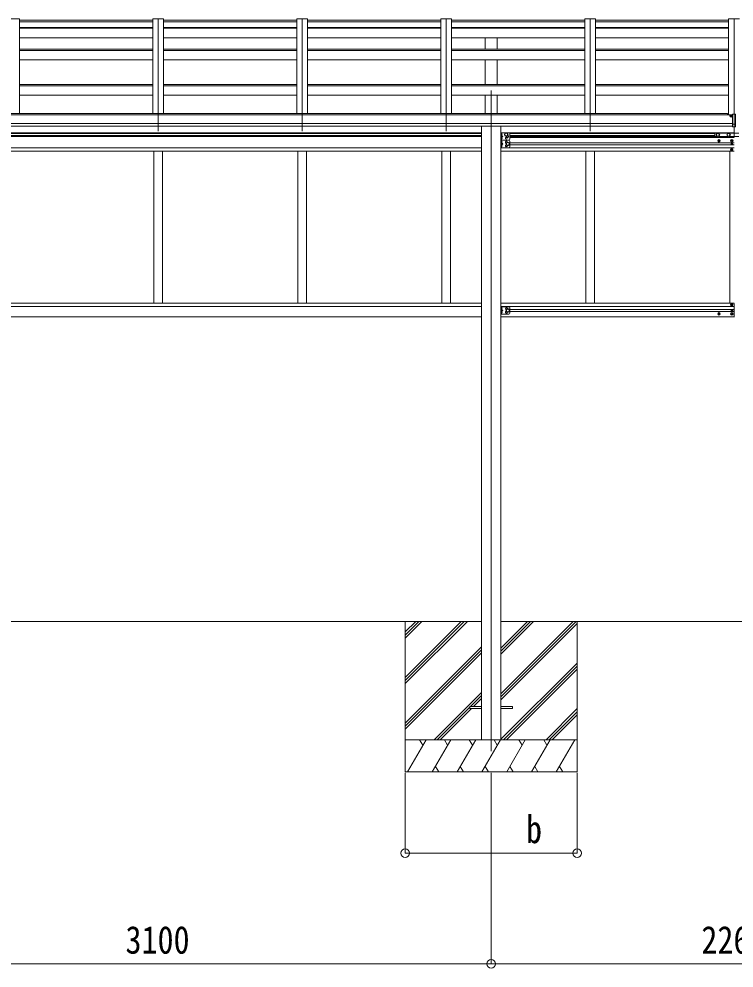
# Model space of a CAD drawing. Units: millimetres at full size, sheet at 1:40. Extents: x -11181 to 11305, y -7804 to 7716.
# Drawn here: x 1302 to 4630, y -2385 to 2033 of the extents above; entities that cross this region are included whole.
import ezdxf
from ezdxf.enums import TextEntityAlignment as Align

# ---------------------------------------------------------------- set-up
doc = ezdxf.new("R2010")
doc.units = ezdxf.units.MM
doc.header["$LTSCALE"] = 40
doc.header["$PDMODE"] = 32
doc.header["$PDSIZE"] = 40
for name, color, linetype, lineweight in [('0-0_0', 7, 'Continuous', 9), ('0-1_本体', 4, 'Continuous', 9), ('0-2_部品', 7, 'Continuous', 9), ('0-4_TABLE1', 4, 'Continuous', 9), ('0-8_PARTS2', 2, 'Continuous', 9), ('0-A_寸法', 6, 'Continuous', 9), ('1-1_GLASS', 4, 'Continuous', 9), ('1-2_GLASS_SEAL', 7, 'Continuous', 9)]:
    doc.layers.add(name, color=color, linetype=linetype, lineweight=lineweight)
doc.styles.add('ＭＳ ゴシック', font='')
doc.styles.get('ＭＳ ゴシック').set_extended_font_data('MS Gothic')

msp = doc.modelspace()

# ---------------------------------------------------------------- linework, layer by layer
at = {"layer": '0-0_0'}
for p, q in [((445.09, -771.97), (3454.69, -771.97)), ((3099.89, -820.56), (3148.48, -771.97)), ((3099.89, -834.7), (3162.63, -771.97)), ((3099.89, -848.85), (3176.77, -771.97)), ((3099.89, -1060.98), (3388.9, -771.97)), ((3099.89, -1046.83), (3374.76, -771.97)), ((3099.89, -1032.69), (3360.62, -771.97)), ((3099.89, -771.97), (3099.89, -1471.97)), ((3545.09, -895.86), (3668.98, -771.97)), ((3545.09, -910), (3683.13, -771.97)), ((3545.09, -924.15), (3697.27, -771.97)), ((3545.09, -1122.13), (3895.26, -771.97)), ((3545.09, -1107.99), (3881.12, -771.97)), ((3545.09, -771.97), (5714.69, -771.97)), ((3545.09, -1136.28), (3899.89, -781.48)), ((3899.89, -771.97), (3899.89, -1471.97)), ((3099.89, -1244.82), (3454.69, -890.03)), ((3099.89, -1258.97), (3454.69, -904.17)), ((3099.89, -1273.11), (3454.69, -918.31)), ((3545.09, -1320.12), (3899.89, -965.33)), ((3557.39, -1321.97), (3899.89, -979.47)), ((3571.53, -1321.97), (3899.89, -993.61)), ((3234.88, -1321.97), (3454.69, -1102.16)), ((3403.53, -1167.46), (3454.69, -1116.3)), ((3417.67, -1167.46), (3454.69, -1130.44)), ((3249.02, -1321.97), (3399.89, -1171.1)), ((3263.16, -1321.97), (3408.67, -1176.46)), ((3755.38, -1321.97), (3899.89, -1177.46)), ((3769.52, -1321.97), (3899.89, -1191.6)), ((3783.66, -1321.97), (3899.89, -1205.74)), ((3899.89, -1321.97), (3099.89, -1321.97)), ((3110.18, -1471.97), (3196.78, -1321.97)), ((3181.78, -1347.95), (3166.78, -1321.97)), ((3225.65, -1471.97), (3312.25, -1321.97)), ((3297.25, -1347.95), (3282.25, -1321.97)), ((3341.12, -1471.97), (3427.72, -1321.97)), ((3412.72, -1347.95), (3397.72, -1321.97)), ((3456.59, -1471.97), (3543.19, -1321.97)), ((3528.19, -1347.95), (3513.19, -1321.96)), ((3572.06, -1471.97), (3658.66, -1321.97)), ((3643.66, -1347.95), (3628.66, -1321.97)), ((3687.53, -1471.97), (3774.13, -1321.97)), ((3744.13, -1321.97), (3759.13, -1347.95)), ((3803, -1471.97), (3889.6, -1321.97)), ((3240.64, -1445.99), (3255.64, -1471.97)), ((3356.11, -1445.99), (3371.11, -1471.97)), ((3471.58, -1445.99), (3486.58, -1471.97)), ((3587.05, -1445.99), (3602.05, -1471.97)), ((3702.52, -1445.99), (3717.52, -1471.97)), ((3818, -1445.99), (3832.99, -1471.97)), ((3099.89, -1471.97), (3899.89, -1471.97))]:
    msp.add_line(p, q, dxfattribs=at)
at = {"layer": '0-1_本体'}
for p, q in [((1304.89, 2033.24), (1254.89, 2033.24)), ((1304.89, 2033.24), (1304.89, 1593.95)), ((1924.89, 2033.24), (1924.89, 1593.95)), ((1974.89, 2033.24), (1924.89, 2033.24)), ((1974.89, 2033.24), (1974.89, 1593.95)), ((2594.89, 2033.24), (2594.89, 1593.95)), ((2644.89, 2033.24), (2594.89, 2033.24)), ((2644.89, 2033.24), (2644.89, 1593.95)), ((3264.89, 2033.24), (3264.89, 1593.95)), ((3314.89, 2033.24), (3264.89, 2033.24)), ((3314.89, 2033.24), (3314.89, 1593.95)), ((3934.89, 2033.24), (3934.89, 1593.95)), ((3984.89, 2033.24), (3934.89, 2033.24)), ((3984.89, 2033.24), (3984.89, 1593.95)), ((4604.89, 2033.24), (4604.89, 1587.24)), ((4640.19, 2033.24), (4604.89, 2033.24)), ((4619.59, 2033.24), (4654.89, 2033.24)), ((1304.89, 2020.24), (1924.89, 2020.24)), ((1304.89, 1993.53), (1924.89, 1993.53)), ((1304.89, 1990.95), (1924.89, 1990.95)), ((1974.89, 2020.24), (2594.89, 2020.24)), ((1974.89, 1993.53), (2594.89, 1993.53)), ((1974.89, 1990.95), (2594.89, 1990.95)), ((2644.89, 2020.24), (3264.89, 2020.24)), ((2644.89, 1993.53), (3264.89, 1993.53)), ((2644.89, 1990.95), (3264.89, 1990.95)), ((3314.89, 2020.24), (3934.89, 2020.24)), ((3314.89, 1993.53), (3934.89, 1993.53)), ((3314.89, 1990.95), (3934.89, 1990.95)), ((3984.89, 2020.24), (4604.89, 2020.24)), ((3984.89, 1993.53), (4604.89, 1993.53)), ((3984.89, 1990.95), (4604.89, 1990.95)), ((1304.89, 1946.21), (1924.89, 1946.21)), ((1974.89, 1946.21), (2594.89, 1946.21)), ((2644.89, 1946.21), (3264.89, 1946.21)), ((3314.89, 1946.21), (3934.89, 1946.21)), ((3472.39, 1892.48), (3472.39, 1946.21)), ((3527.39, 1892.48), (3527.39, 1946.21)), ((3984.89, 1946.21), (4604.89, 1946.21)), ((1304.89, 1892.48), (1924.89, 1892.48)), ((1304.89, 1886.91), (1924.89, 1886.91)), ((1974.89, 1892.48), (2594.89, 1892.48)), ((1974.89, 1886.91), (2594.89, 1886.91)), ((2644.89, 1892.48), (3264.89, 1892.48)), ((2644.89, 1886.91), (3264.89, 1886.91)), ((3314.89, 1892.48), (3934.89, 1892.48)), ((3314.89, 1886.91), (3934.89, 1886.91)), ((3984.89, 1892.48), (4604.89, 1892.48)), ((3984.89, 1886.91), (4604.89, 1886.91)), ((1304.89, 1842.91), (1924.89, 1842.91)), ((1974.89, 1842.91), (2594.89, 1842.91)), ((2644.89, 1842.91), (3264.89, 1842.91)), ((3314.89, 1842.91), (3934.89, 1842.91)), ((3472.39, 1728.83), (3472.39, 1842.91)), ((3527.39, 1728.83), (3527.39, 1842.91)), ((3984.89, 1842.91), (4604.89, 1842.91)), ((1304.89, 1728.83), (1924.89, 1728.83)), ((1974.89, 1728.83), (2594.89, 1728.83)), ((2644.89, 1728.83), (3264.89, 1728.83)), ((3314.89, 1728.83), (3934.89, 1728.83)), ((3984.89, 1728.83), (4604.89, 1728.83)), ((1304.89, 1722.03), (1924.89, 1722.03)), ((1974.89, 1722.03), (2594.89, 1722.03)), ((2644.89, 1722.03), (3264.89, 1722.03)), ((3314.89, 1722.03), (3934.89, 1722.03)), ((3984.89, 1722.03), (4604.89, 1722.03)), ((1304.89, 1678.48), (1924.89, 1678.48)), ((1974.89, 1678.48), (2594.89, 1678.48)), ((2644.89, 1678.48), (3264.89, 1678.48)), ((3314.89, 1678.48), (3934.89, 1678.48)), ((3472.39, 1593.95), (3472.39, 1678.48)), ((3527.39, 1593.95), (3527.39, 1678.48)), ((3984.89, 1678.48), (4604.89, 1678.48)), ((4599.89, 1593.95), (-700.11, 1593.95)), ((4599.89, 1587.24), (4599.89, 1593.95)), ((4623.39, 1587.24), (-723.61, 1587.24)), ((-723.61, 1546.02), (4623.39, 1546.02)), ((4623.39, 1534.17), (-723.61, 1534.25)), ((3454.69, 1534.08), (3454.69, -1321.99)), ((3545.09, 1534.08), (3545.09, -1321.99))]:
    msp.add_line(p, q, dxfattribs=at)
at = {"layer": '0-2_部品'}
for p, q in [((1924.69, 2027.17), (1304.69, 2027.17)), ((2594.69, 2027.17), (1974.69, 2027.17)), ((3264.69, 2027.17), (2644.69, 2027.17)), ((3934.69, 2027.17), (3314.69, 2027.17)), ((4604.69, 2027.17), (3984.69, 2027.17))]:
    msp.add_line(p, q, dxfattribs=at)
at = {"layer": '0-2_部品', "color": 4}
for p, q in [((3399.69, -1167.46), (3399.69, -1176.46)), ((3399.69, -1167.46), (3454.69, -1167.46)), ((3399.69, -1176.46), (3454.69, -1176.46)), ((3544.69, -1167.46), (3599.69, -1167.46)), ((3544.69, -1176.46), (3599.69, -1176.46)), ((3599.69, -1167.46), (3599.69, -1176.46))]:
    msp.add_line(p, q, dxfattribs=at)
at = {"layer": '0-4_TABLE1'}
for p, q in [((4615.41, 1582.03), (4615.41, 1580.38)), ((4615.41, 1581.13), (4616.41, 1581.13)), ((4616.41, 1580.38), (4616.41, 1582.03)), ((4617.41, 1581.28), (4618.41, 1581.28)), ((4623.39, 1589.71), (4623.39, 1530.85)), ((4623.39, 1544.01), (4636.39, 1544.01))]:
    msp.add_line(p, q, dxfattribs=at)
for points in [[(4614.41, 1582.18), (4613.41, 1582.18), (4613.41, 1581.28), (4614.41, 1581.28)], [(4616.41, 1583.08), (4616.41, 1583.98), (4615.41, 1583.98), (4615.41, 1583.08)], [(4615.41, 1580.38), (4615.41, 1579.48), (4616.41, 1579.48), (4616.41, 1580.38)], [(4618.41, 1581.28), (4618.41, 1582.18), (4617.41, 1582.18)], [(4623.39, 1589.71), (4636.39, 1589.71), (4636.39, 1530.85), (4623.39, 1530.85)]]:
    msp.add_lwpolyline(points, dxfattribs=at)
msp.add_ellipse((4615.91, 1582.03), major_axis=(5.9, 0), ratio=0.9, dxfattribs=at)
for centre, major_axis, start_param, end_param in [((4615.91, 1581.73), (5.9, 0), 6.2831853, 9.424778), ((4614.41, 1583.08), (-1, 0), 1.5707963, 3.1415927), ((4614.41, 1580.38), (1, 0), 6.2831853, 7.8539816), ((4614.41, 1582.03), (1, 0), 6.2831853, 6.9023328), ((4617.41, 1583.08), (1, 0), 3.1415927, 4.712389), ((4617.41, 1582.03), (-1, 0), 5.6640378, 6.2831853), ((4617.41, 1580.38), (-1, 0), 4.712389, 6.2831853)]:
    msp.add_ellipse(centre, major_axis=major_axis, ratio=0.9, start_param=start_param, end_param=end_param, dxfattribs=at)
at = {"layer": '0-8_PARTS2'}
for p, q in [((1949.89, 2030.11), (1949.89, 1510.83)), ((2619.89, 2030.11), (2619.89, 1510.83)), ((3289.89, 2030.11), (3289.89, 1510.83)), ((3959.89, 2030.11), (3959.89, 1510.83)), ((4629.89, 2030.11), (4629.89, 1510.83)), ((3499.89, 1699.63), (3499.89, -1375.6))]:
    msp.add_line(p, q, dxfattribs=at)
at = {"layer": '0-A_寸法'}
for p, q in [((3099.89, -1849.86), (3099.89, -1475.45)), ((3499.89, -2364.84), (3499.89, -1475.45)), ((399.89, -2364.84), (3499.89, -2364.84)), ((3499.89, -2364.84), (5759.89, -2364.84))]:
    msp.add_line(p, q, dxfattribs=at)
msp.add_lwpolyline([(3099.89, -1849.86), (3899.89, -1849.86), (3899.89, -1475.45)], dxfattribs=at)
for p in [(3099.89, -1849.86), (3899.89, -1849.86), (3499.89, -2364.84)]:
    msp.add_point(p, dxfattribs=at)
at = {"layer": '1-1_GLASS'}
for p, q in [((445.09, 1502.92), (3454.69, 1502.92)), ((3585.09, 1502.92), (4629.89, 1502.92)), ((4629.89, 1517.49), (4629.89, 1482.42)), ((445.09, 1499.42), (3454.69, 1499.42)), ((445.09, 1490.42), (3454.69, 1490.42)), ((445.09, 1486.92), (3454.69, 1486.92)), ((3587.06, 1499.42), (4539.89, 1499.42)), ((3587.09, 1490.42), (4539.89, 1490.42)), ((3587.09, 1486.92), (4539.89, 1486.92)), ((4629.89, 1481.92), (3587.09, 1481.92)), ((445.09, 1433.42), (3454.69, 1433.42)), ((445.09, 1417.42), (3454.69, 1417.42)), ((1929.89, 1417.42), (1929.89, 1347.42)), ((1929.89, 1417.42), (1929.89, 710.42)), ((1969.89, 1417.42), (1969.89, 1347.42)), ((1969.89, 1417.42), (1969.89, 710.42)), ((2599.89, 1417.42), (2599.89, 1347.42)), ((2599.89, 710.42), (2599.89, 1417.42)), ((2639.89, 1417.42), (2639.89, 1347.42)), ((2639.89, 710.42), (2639.89, 1417.42)), ((3269.89, 1417.42), (3269.89, 1347.42)), ((3269.89, 710.42), (3269.89, 1417.42)), ((3309.89, 1417.42), (3309.89, 1347.42)), ((3309.89, 710.42), (3309.89, 1417.42)), ((4629.89, 1433.42), (3545.09, 1433.42)), ((3545.09, 1417.42), (4629.89, 1417.42)), ((4629.89, 1455.92), (3587.09, 1455.92)), ((4629.89, 1446.92), (3587.09, 1446.92)), ((3939.89, 1417.42), (3939.89, 1347.42)), ((3939.89, 710.42), (3939.89, 1417.42)), ((3979.89, 1417.42), (3979.89, 1347.42)), ((3979.89, 710.42), (3979.89, 1417.42)), ((4609.89, 1417.42), (4609.89, 1347.42)), ((4609.89, 1417.42), (4609.89, 710.42)), ((445.09, 710.42), (3454.69, 710.42)), ((3545.09, 710.42), (4629.89, 710.42)), ((4629.89, 709.3), (4629.89, 645.3)), ((445.09, 694.42), (3454.69, 694.42)), ((3545.09, 694.42), (4629.89, 694.42)), ((3587.09, 680.92), (4629.89, 680.92)), ((3587.09, 671.92), (4629.89, 671.92)), ((445.09, 645.92), (3454.69, 645.92)), ((3545.09, 645.92), (4629.89, 645.92))]:
    msp.add_line(p, q, dxfattribs=at)
at = {"layer": '1-2_GLASS_SEAL'}
for p, q in [((3545.09, 1503.92), (3545.09, 1468.92)), ((3582.09, 1503.92), (3545.09, 1503.92)), ((3547.59, 1503.92), (3547.59, 1468.92)), ((4539.89, 1502.3), (4539.89, 1486.3)), ((4552.01, 1502.3), (4539.89, 1502.3)), ((4602.01, 1502.3), (4557.76, 1502.3)), ((4652.01, 1502.3), (4607.76, 1502.3)), ((3545.09, 1468.92), (3545.09, 1433.92)), ((3582.09, 1468.92), (3545.09, 1468.92)), ((3582.09, 1468.92), (3545.09, 1468.92)), ((3548.09, 1491.42), (3547.59, 1491.51)), ((3547.59, 1486.42), (3554.59, 1486.42)), ((3548.09, 1473.42), (3547.59, 1473.51)), ((3547.59, 1468.92), (3547.59, 1433.92)), ((3548.09, 1499.42), (3548.89, 1499.28)), ((3548.09, 1491.42), (3548.89, 1491.57)), ((3548.09, 1481.42), (3548.89, 1481.28)), ((3548.09, 1473.42), (3548.89, 1473.57)), ((3548.09, 1464.42), (3548.89, 1464.28)), ((3587.09, 1498.92), (3587.09, 1473.92)), ((3587.09, 1463.92), (3587.09, 1438.92)), ((4539.89, 1486.3), (4552.01, 1486.3)), ((4558.39, 1465.92), (4557.39, 1465.92)), ((4557.76, 1486.3), (4602.01, 1486.3)), ((4561.39, 1466.92), (4562.39, 1466.92)), ((4607.76, 1486.3), (4652.01, 1486.3)), ((4618.39, 1465.92), (4617.39, 1465.92)), ((4621.39, 1466.92), (4622.39, 1466.92)), ((3582.09, 1433.92), (3545.09, 1433.92)), ((3548.09, 1456.42), (3547.59, 1456.51)), ((3547.59, 1451.42), (3554.59, 1451.42)), ((3548.09, 1438.42), (3547.59, 1438.51)), ((3548.09, 1456.42), (3548.89, 1456.57)), ((3548.09, 1446.42), (3548.89, 1446.28)), ((3548.09, 1438.42), (3548.89, 1438.57)), ((4617.39, 1424.42), (4616.39, 1424.42)), ((4618.66, 1450.51), (4617.84, 1450.51)), ((4620.39, 1423.42), (4621.39, 1423.42)), ((4621.12, 1451.33), (4621.94, 1451.33)), ((3545.09, 693.92), (3545.09, 658.92)), ((3582.09, 693.92), (3545.09, 693.92)), ((3547.59, 693.92), (3547.59, 658.92)), ((3548.09, 681.42), (3547.59, 681.51)), ((3547.59, 676.42), (3554.59, 676.42)), ((3548.09, 663.42), (3547.59, 663.51)), ((3548.09, 689.42), (3548.89, 689.28)), ((3548.09, 681.42), (3548.89, 681.57)), ((3548.09, 671.42), (3548.89, 671.28)), ((3548.09, 663.42), (3548.89, 663.57)), ((3587.09, 688.92), (3587.09, 663.92)), ((4617.39, 702.3), (4616.39, 702.3)), ((4618.66, 676.21), (4617.84, 676.21)), ((4620.39, 703.3), (4621.39, 703.3)), ((4621.12, 675.39), (4621.94, 675.39)), ((3582.09, 658.92), (3545.09, 658.92)), ((4558.39, 660.8), (4557.39, 660.8)), ((4561.39, 659.8), (4562.39, 659.8)), ((4618.39, 660.8), (4617.39, 660.8)), ((4621.39, 659.8), (4622.39, 659.8))]:
    msp.add_line(p, q, dxfattribs=at)
for points in [[(3570.09, 1487.42), (3563.59, 1491.17), (3563.59, 1498.68), (3570.09, 1502.43), (3576.59, 1498.68), (3576.59, 1491.17)], [(3577.09, 1443.92), (3570.59, 1447.67), (3570.59, 1455.18), (3577.09, 1458.93), (3583.59, 1455.18), (3583.59, 1447.67)], [(4547.38, 1494.3), (4551.13, 1487.8), (4558.64, 1487.8), (4562.39, 1494.3), (4558.64, 1500.8), (4551.13, 1500.8)], [(4597.38, 1494.3), (4601.13, 1487.8), (4608.64, 1487.8), (4612.39, 1494.3), (4608.64, 1500.8), (4601.13, 1500.8)], [(3577.09, 668.92), (3570.59, 672.67), (3570.59, 680.18), (3577.09, 683.93), (3583.59, 680.18), (3583.59, 672.67)]]:
    msp.add_lwpolyline(points, close=True, dxfattribs=at)
for points in [[(3547.2, 1495.42), (3547.83, 1496.61), (3550.07, 1497.72)], [(3547.2, 1495.42), (3547.83, 1494.24), (3550.07, 1493.12)], [(3547.2, 1477.42), (3547.83, 1478.61), (3550.07, 1479.72)], [(3547.2, 1477.42), (3547.83, 1476.24), (3550.07, 1475.12)], [(3547.2, 1460.42), (3547.83, 1461.61), (3550.07, 1462.72)], [(3547.2, 1460.42), (3547.83, 1459.24), (3550.07, 1458.12)], [(3548.09, 1491.42), (3548.09, 1499.42), (3547.59, 1499.34), (3547.59, 1491.51)], [(3547.59, 1491.42), (3554.59, 1486.42), (3547.59, 1481.42)], [(3548.09, 1473.42), (3548.09, 1481.42), (3547.59, 1481.34), (3547.59, 1473.51)], [(3548.09, 1456.42), (3548.09, 1464.42), (3547.59, 1464.34), (3547.59, 1456.51)], [(4557.39, 1465.92), (4557.39, 1466.92), (4558.39, 1466.92)], [(4559.39, 1467.92), (4559.39, 1468.92), (4560.39, 1468.92), (4560.39, 1467.92)], [(4560.39, 1464.92), (4560.39, 1463.92), (4559.39, 1463.92), (4559.39, 1464.92)], [(4562.39, 1466.92), (4562.39, 1465.92), (4561.39, 1465.92)], [(4617.39, 1465.92), (4617.39, 1466.92), (4618.39, 1466.92)], [(4619.39, 1467.92), (4619.39, 1468.92), (4620.39, 1468.92), (4620.39, 1467.92)], [(4620.39, 1464.92), (4620.39, 1463.92), (4619.39, 1463.92), (4619.39, 1464.92)], [(4622.39, 1466.92), (4622.39, 1465.92), (4621.39, 1465.92)], [(3547.2, 1442.42), (3547.83, 1443.61), (3550.07, 1444.72)], [(3547.2, 1442.42), (3547.83, 1441.24), (3550.07, 1440.12)], [(3547.59, 1456.42), (3554.59, 1451.42), (3547.59, 1446.42)], [(3548.09, 1438.42), (3548.09, 1446.42), (3547.59, 1446.34), (3547.59, 1438.51)], [(4616.39, 1424.42), (4616.39, 1423.42), (4617.39, 1423.42)], [(4617.84, 1450.51), (4617.84, 1451.33), (4618.66, 1451.33)], [(4619.39, 1425.42), (4619.39, 1426.42), (4618.39, 1426.42), (4618.39, 1425.42)], [(4618.39, 1422.42), (4618.39, 1421.42), (4619.39, 1421.42), (4619.39, 1422.42)], [(4619.48, 1452.15), (4619.48, 1452.97), (4620.3, 1452.97), (4620.3, 1452.15)], [(4620.3, 1449.69), (4620.3, 1448.87), (4619.48, 1448.87), (4619.48, 1449.69)], [(4621.39, 1423.42), (4621.39, 1424.42), (4620.39, 1424.42)], [(4621.94, 1451.33), (4621.94, 1450.51), (4621.12, 1450.51)], [(3547.2, 685.42), (3547.83, 686.61), (3550.07, 687.72)], [(3547.2, 685.42), (3547.83, 684.24), (3550.07, 683.12)], [(3547.2, 667.42), (3547.83, 668.61), (3550.07, 669.72)], [(3547.2, 667.42), (3547.83, 666.24), (3550.07, 665.12)], [(3548.09, 681.42), (3548.09, 689.42), (3547.59, 689.34), (3547.59, 681.51)], [(3547.59, 681.42), (3554.59, 676.42), (3547.59, 671.42)], [(3548.09, 663.42), (3548.09, 671.42), (3547.59, 671.34), (3547.59, 663.51)], [(4560.39, 661.8), (4560.39, 662.8), (4559.39, 662.8), (4559.39, 661.8)], [(4616.39, 702.3), (4616.39, 703.3), (4617.39, 703.3)], [(4617.84, 676.21), (4617.84, 675.39), (4618.66, 675.39)], [(4618.39, 704.3), (4618.39, 705.3), (4619.39, 705.3), (4619.39, 704.3)], [(4619.39, 701.3), (4619.39, 700.3), (4618.39, 700.3), (4618.39, 701.3)], [(4620.39, 661.8), (4620.39, 662.8), (4619.39, 662.8), (4619.39, 661.8)], [(4620.3, 677.03), (4620.3, 677.85), (4619.48, 677.85), (4619.48, 677.03)], [(4619.48, 674.57), (4619.48, 673.75), (4620.3, 673.75), (4620.3, 674.57)], [(4621.39, 703.3), (4621.39, 702.3), (4620.39, 702.3)], [(4621.94, 675.39), (4621.94, 676.21), (4621.12, 676.21)], [(4557.39, 660.8), (4557.39, 659.8), (4558.39, 659.8)], [(4559.39, 658.8), (4559.39, 657.8), (4560.39, 657.8), (4560.39, 658.8)], [(4562.39, 659.8), (4562.39, 660.8), (4561.39, 660.8)], [(4617.39, 660.8), (4617.39, 659.8), (4618.39, 659.8)], [(4619.39, 658.8), (4619.39, 657.8), (4620.39, 657.8), (4620.39, 658.8)], [(4622.39, 659.8), (4622.39, 660.8), (4621.39, 660.8)]]:
    msp.add_lwpolyline(points, dxfattribs=at)
for centre, radius in [((3570.09, 1494.92), 8.5), ((3570.09, 1494.92), 7.5), ((4554.89, 1494.3), 8.5), ((4604.89, 1494.3), 8.5), ((3570.09, 1494.92), 6.5), ((3570.09, 1477.92), 4.25), ((3577.09, 1451.42), 8.5), ((3577.09, 1451.42), 7.5), ((4554.89, 1494.3), 6.5), ((4559.89, 1466.42), 5.9), ((4604.89, 1494.3), 6.5), ((4619.89, 1466.42), 5.9), ((3577.09, 1451.42), 6.5), ((4618.89, 1423.92), 5.9), ((4619.89, 1450.92), 3.75), ((4618.89, 702.8), 5.9), ((3577.09, 676.42), 8.5), ((3577.09, 676.42), 7.5), ((3577.09, 676.42), 6.5), ((4559.89, 660.3), 5.9), ((4619.89, 660.3), 5.9), ((4619.89, 675.8), 3.75)]:
    msp.add_circle(centre, radius, dxfattribs=at)
for centre, radius, start, end in [((3582.09, 1498.92), 5, 0, 90), ((3548.73, 1498.4), 0.9, 32.05588, 80), ((3548.73, 1492.45), 0.9, 280, 327.94412), ((3548.73, 1480.4), 0.9, 32.05588, 80), ((3548.73, 1474.45), 0.9, 280, 327.94412), ((3548.73, 1463.4), 0.9, 32.05588, 80), ((3543.99, 1495.42), 6.5, 327.94412, 32.05588), ((3543.99, 1477.42), 6.5, 327.94412, 32.05588), ((3543.99, 1460.42), 6.5, 327.94412, 32.05588), ((3570.09, 1459.92), 4.25, 353.70569, 265.23923), ((3577.09, 1486.42), 4.25, 173.70569, 85.23923), ((3582.09, 1473.92), 5, 270, 0), ((3582.09, 1463.92), 5, 0, 90), ((4558.39, 1467.92), 1, 270, 0), ((4558.39, 1464.92), 1, 0, 90), ((4561.39, 1467.92), 1, 180, 270), ((4561.39, 1464.92), 1, 90, 180), ((4618.39, 1467.92), 1, 270, 0), ((4618.39, 1464.92), 1, 0, 90), ((4621.39, 1467.92), 1, 180, 270), ((4621.39, 1464.92), 1, 90, 180), ((3548.73, 1457.45), 0.9, 280, 327.94412), ((3548.73, 1445.4), 0.9, 32.05588, 80), ((3548.73, 1439.45), 0.9, 280, 327.94412), ((3543.99, 1442.42), 6.5, 327.94412, 32.05588), ((3570.09, 1442.92), 4.25, 94.76077, 6.29431), ((3582.09, 1438.92), 5, 270, 0), ((4617.39, 1425.42), 1, 270, 0), ((4617.39, 1422.42), 1, 0, 90), ((4618.66, 1452.15), 0.82, 270, 0), ((4618.66, 1449.69), 0.82, 0, 90), ((4620.39, 1425.42), 1, 180, 270), ((4620.39, 1422.42), 1, 90, 180), ((4621.12, 1452.15), 0.82, 180, 270), ((4621.12, 1449.69), 0.82, 90, 180), ((3548.73, 688.4), 0.9, 32.05588, 80), ((3548.73, 682.45), 0.9, 280, 327.94412), ((3548.73, 670.4), 0.9, 32.05588, 80), ((3548.73, 664.45), 0.9, 280, 327.94412), ((3543.99, 685.42), 6.5, 327.94412, 32.05588), ((3543.99, 667.42), 6.5, 327.94412, 32.05588), ((3570.09, 684.92), 4.25, 353.70569, 265.23923), ((3570.09, 667.92), 4.25, 94.76077, 6.29431), ((3582.09, 688.92), 5, 0, 90), ((3582.09, 663.92), 5, 270, 0), ((4617.39, 704.3), 1, 270, 0), ((4617.39, 701.3), 1, 0, 90), ((4618.66, 677.03), 0.82, 270, 0), ((4618.66, 674.57), 0.82, 0, 90), ((4620.39, 704.3), 1, 180, 270), ((4620.39, 701.3), 1, 90, 180), ((4621.12, 677.03), 0.82, 180, 270), ((4621.12, 674.57), 0.82, 90, 180), ((4558.39, 661.8), 1, 270, 0), ((4558.39, 658.8), 1, 0, 90), ((4561.39, 661.8), 1, 180, 270), ((4561.39, 658.8), 1, 90, 180), ((4618.39, 661.8), 1, 270, 0), ((4618.39, 658.8), 1, 0, 90), ((4621.39, 661.8), 1, 180, 270), ((4621.39, 658.8), 1, 90, 180)]:
    msp.add_arc(centre, radius, start, end, dxfattribs=at)

# ---------------------------------------------------------------- texts
at = {"layer": '0-A_寸法', "color": 7, "style": 'ＭＳ ゴシック', "width": 0.85}
for s, p in [('b', (3661.89, -1841.86)), ('3100', (1797.89, -2356.84)), ('2260', (4477.89, -2356.84))]:
    msp.add_text(s, height=129, dxfattribs=at).set_placement(p, align=Align.BOTTOM_LEFT)

doc.saveas('drawing.dxf')
